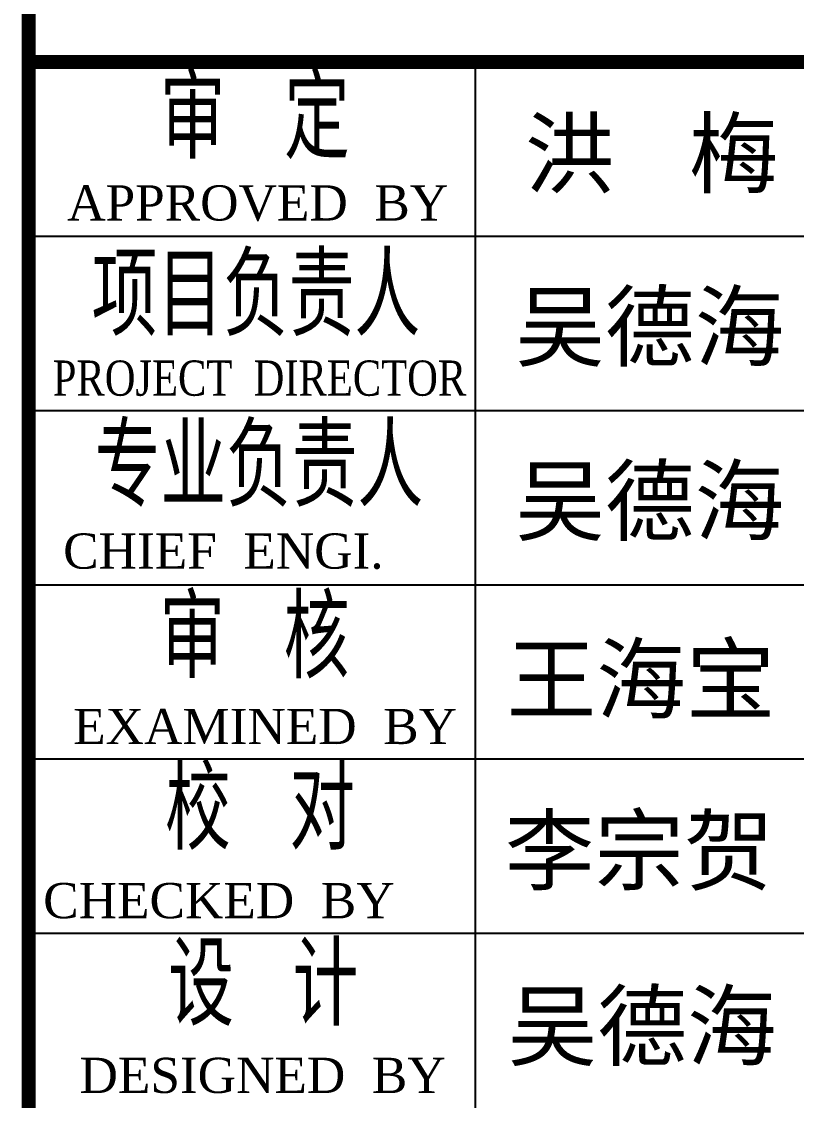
# Model space of a CAD drawing. Extents: x 14207793 to 14719554, y -1675802 to -1228715.
# Drawn here: x 14387988 to 14391290, y -1350070 to -1345473 of the extents above; entities that cross this region are included whole.
import ezdxf

# ---------------------------------------------------------------- set-up
doc = ezdxf.new("R2010")
doc.units = 0
doc.header["$LTSCALE"] = 500
doc.header["$MEASUREMENT"] = 0
doc.layers.get('0').update_dxf_attribs({"linetype": 'CONTINUOUS'})
doc.layers.add('PUB_TITLE', color=4, linetype='CONTINUOUS')
doc.styles.add('GHF', font='TIMES.TTF')
doc.styles.add('HZ', font='txt', dxfattribs={"width": 0.8, "bigfont": 'hztxt'})

msp = doc.modelspace()

# ---------------------------------------------------------------- linework, layer by layer
at = {"color": 4, "const_width": 59.39}
msp.add_lwpolyline([(14393017.5, -1361692.5), (14388017.5, -1361692.5), (14388017.5, -1329433.58), (14393017.5, -1329433.58)], close=True, dxfattribs=at)
at = {"layer": 'PUB_TITLE'}
for p, q in [((14389920.33, -1345628.35, -1000), (14389920.33, -1351568.88, -1000)), ((14388017.5, -1346387.6), (14393017.5, -1346387.6, -1000)), ((14388017.5, -1347129.95), (14393017.5, -1347129.95, -1000)), ((14388017.5, -1347872.3), (14393017.5, -1347872.3, -1000)), ((14388017.5, -1348614.65), (14393017.5, -1348614.65, -1000)), ((14388017.5, -1349357), (14393017.5, -1349357, -1000))]:
    msp.add_line(p, q, dxfattribs=at)
at = {"layer": 'PUB_TITLE', "const_width": 59.39}
msp.add_lwpolyline([(14388017.5, -1345645.25), (14393017.5, -1345645.25), (14393017.5, -1351584.05), (14388017.5, -1351584.05)], close=True, dxfattribs=at)

# ---------------------------------------------------------------- texts
at = {"color": 2, "width": 0.8}
for s, height, style, p in [('审 定', 350, 'HZ', (14388577.21, -1346057.57, -2000)), ('项目负责人', 350, 'HZ', (14388286.49, -1346812.95, -2000)), ('PROJECT  DIRECTOR', 150, 'GHF', (14388120.73, -1347066.92)), ('专业负责人', 350, 'HZ', (14388299.29, -1347539.92, -2000)), ('审 核', 350, 'HZ', (14388575.3, -1348271.27, 295.35)), ('校 对', 350, 'HZ', (14388599.44, -1349001.71, -2000)), ('设 计', 350, 'HZ', (14388613.23, -1349750.77, -2000))]:
    msp.add_text(s, height=height, dxfattribs=dict(at, style=style)).set_placement(p)
at = {"color": 2, "style": 'GHF'}
for s, height, p in [('洪   梅', 280, (14390132.5, -1346175)), ('APPROVED  BY', 150, (14388182.2, -1346320.5)), ('吴德海', 280, (14390092.5, -1346912.65)), ('吴德海', 280, (14390092.5, -1347655)), ('CHIEF  ENGI.', 150, (14388165.1, -1347803.79, -1000)), ('王海宝', 280, (14390055, -1348415)), ('EXAMINED  BY', 150, (14388207.71, -1348551.35)), ('李宗贺', 280, (14390047.5, -1349145)), ('CHECKED  BY', 150, (14388079.94, -1349293.25, -1000)), ('吴德海', 280, (14390060, -1349892.5)), ('DESIGNED  BY', 150, (14388234.77, -1350037.93))]:
    msp.add_text(s, height=height, dxfattribs=at).set_placement(p)

doc.saveas('drawing.dxf')
